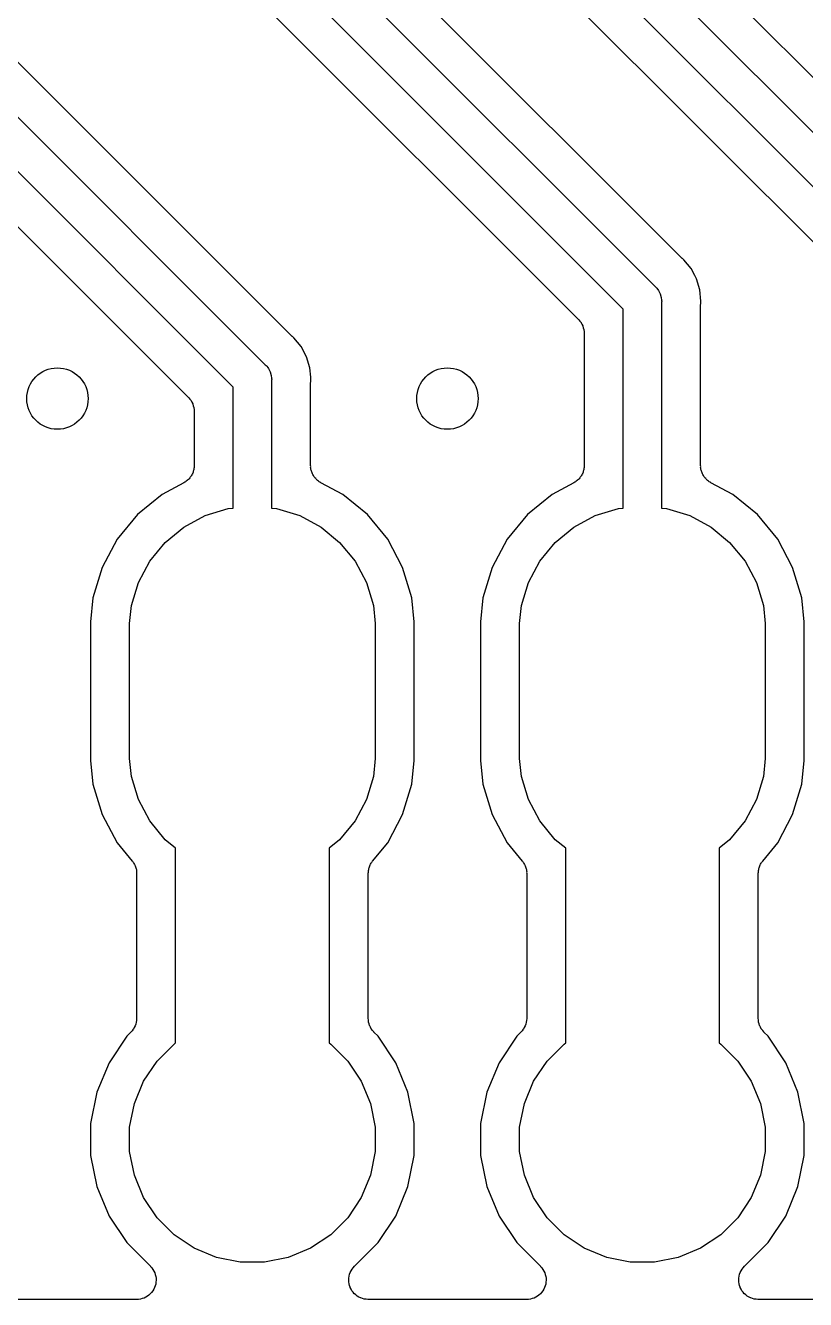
# Model space of a CAD drawing. Extents: x 74.5 to 163.3, y -89.7 to -63.9.
# Drawn here: x 112.19 to 117.27, y -89.69 to -81.39 of the extents above; entities that cross this region are included whole.
import ezdxf

# ---------------------------------------------------------------- set-up
doc = ezdxf.new("R2010")
doc.units = 0
doc.layers.add('BLACK', color=7, linetype='CONTINUOUS')

msp = doc.modelspace()

# ---------------------------------------------------------------- linework, layer by layer
at = {"layer": 'BLACK', "linetype": 'CONTINUOUS'}
for p, q in [((118.995, -83.4074), (114.459, -78.8706)), ((114.266, -79.037), (118.829, -83.6003)), ((118.62, -83.7448), (114.121, -79.246)), ((114.053, -79.5372), (118.329, -83.8128)), ((116.455, -82.8994), (113.443, -79.8866)), ((113.25, -80.053), (116.289, -83.0923)), ((116.08, -83.2368), (113.105, -80.262)), ((113.037, -80.5532), (115.789, -83.3048)), ((113.915, -83.4074), (111.538, -81.0296)), ((111.345, -81.196), (113.749, -83.6003)), ((113.54, -83.7448), (111.2, -81.405)), ((111.132, -81.6962), (113.249, -83.8128)), ((116.46, -82.9028), (116.455, -82.8994)), ((116.463, -82.9067), (116.46, -82.9028)), ((116.465, -82.9078), (116.463, -82.9067)), ((116.474, -82.9157), (116.465, -82.9078)), ((116.522, -82.9734), (116.474, -82.9157)), ((116.546, -83.0187), (116.522, -82.9734)), ((116.557, -83.0393), (116.546, -83.0187)), ((116.546, -83.0187), (116.546, -83.0187)), ((116.579, -83.1107), (116.557, -83.0393)), ((116.289, -83.0923), (116.294, -83.0962)), ((116.294, -83.0962), (116.298, -83.1009)), ((116.298, -83.1009), (116.309, -83.1152)), ((116.309, -83.1152), (116.319, -83.1325)), ((116.319, -83.1325), (116.321, -83.1369)), ((116.321, -83.1369), (116.328, -83.1605)), ((116.328, -83.1605), (116.33, -83.1789)), ((116.586, -83.185), (116.579, -83.1107)), ((116.08, -84.5334), (116.08, -83.2368)), ((116.33, -83.1789), (116.33, -83.1789)), ((116.33, -83.1789), (116.331, -83.185)), ((116.331, -83.185), (116.33, -83.1911)), ((116.33, -83.1911), (116.33, -84.5334)), ((116.584, -83.2081), (116.585, -83.2028)), ((116.584, -83.2099), (116.584, -83.2081)), ((116.584, -84.2563), (116.584, -83.2099)), ((116.585, -83.1974), (116.586, -83.185)), ((116.585, -83.2028), (116.585, -83.1974)), ((115.789, -83.3048), (115.789, -83.3051)), ((115.789, -83.3051), (115.789, -83.3051)), ((115.789, -83.3051), (115.789, -83.3051)), ((115.789, -83.3051), (115.79, -83.3061)), ((115.79, -83.3061), (115.797, -83.3152)), ((115.797, -83.3152), (115.805, -83.3243)), ((115.805, -83.3243), (115.805, -83.3249)), ((115.805, -83.3249), (115.806, -83.3254)), ((115.806, -83.3254), (115.811, -83.3359)), ((113.92, -83.4108), (113.915, -83.4074)), ((113.923, -83.4147), (113.92, -83.4108)), ((115.811, -83.3359), (115.816, -83.3462)), ((115.816, -83.3462), (115.817, -83.3468)), ((115.817, -83.3468), (115.817, -83.3474)), ((115.817, -83.3474), (115.82, -83.3587)), ((115.82, -83.3587), (115.824, -83.3699)), ((115.824, -83.3699), (115.824, -83.3706)), ((115.824, -83.3706), (115.824, -83.3712)), ((115.824, -83.3712), (115.825, -83.3829)), ((115.825, -83.3829), (115.826, -83.3946)), ((115.826, -83.3946), (115.826, -84.2563)), ((113.925, -83.4158), (113.923, -83.4147)), ((113.934, -83.4237), (113.925, -83.4158)), ((113.982, -83.4814), (113.934, -83.4237)), ((114.017, -83.5473), (113.982, -83.4814)), ((114.039, -83.6187), (114.017, -83.5473)), ((113.749, -83.6003), (113.754, -83.6042)), ((113.754, -83.6042), (113.758, -83.6089)), ((113.758, -83.6089), (113.758, -83.6089)), ((113.758, -83.6089), (113.765, -83.6181)), ((113.765, -83.6181), (113.769, -83.6232)), ((113.769, -83.6232), (113.781, -83.6449)), ((113.781, -83.6449), (113.788, -83.6685)), ((114.045, -83.6804), (114.039, -83.6187)), ((113.788, -83.6685), (113.79, -83.6869)), ((113.79, -83.6869), (113.79, -83.6869)), ((113.79, -83.6869), (113.791, -83.693)), ((113.791, -83.693), (113.79, -83.6991)), ((113.79, -83.6991), (113.79, -84.5334)), ((114.044, -83.7161), (114.045, -83.7108)), ((114.044, -83.7178), (114.044, -83.7161)), ((114.044, -84.2563), (114.044, -83.7178)), ((114.045, -83.6806), (114.045, -83.6804)), ((114.046, -83.693), (114.045, -83.6806)), ((114.045, -83.7054), (114.046, -83.693)), ((114.045, -83.7108), (114.045, -83.7054)), ((113.249, -83.8128), (113.249, -83.8131)), ((113.249, -83.8131), (113.249, -83.8131)), ((113.249, -83.8131), (113.249, -83.8131)), ((113.249, -83.8131), (113.25, -83.8141)), ((113.25, -83.8141), (113.257, -83.8232)), ((113.257, -83.8232), (113.265, -83.8323)), ((113.54, -84.5334), (113.54, -83.7448)), ((113.265, -83.8323), (113.265, -83.8329)), ((113.265, -83.8329), (113.266, -83.8334)), ((113.266, -83.8334), (113.271, -83.8439)), ((113.271, -83.8439), (113.276, -83.8542)), ((113.276, -83.8542), (113.277, -83.8548)), ((113.277, -83.8548), (113.277, -83.8554)), ((113.277, -83.8554), (113.28, -83.8667)), ((113.28, -83.8667), (113.284, -83.8779)), ((113.284, -83.8779), (113.284, -83.8786)), ((113.284, -83.8786), (113.284, -83.8792)), ((113.284, -83.8792), (113.285, -83.8909)), ((113.285, -83.8909), (113.286, -83.9026)), ((113.286, -83.9026), (113.286, -84.2563)), ((113.267, -84.3221), (113.264, -84.3281)), ((113.271, -84.3165), (113.267, -84.3221)), ((113.273, -84.3113), (113.271, -84.3165)), ((113.276, -84.3064), (113.273, -84.3113)), ((113.278, -84.2999), (113.276, -84.3064)), ((113.28, -84.2936), (113.278, -84.2999)), ((113.282, -84.2881), (113.28, -84.2936)), ((113.283, -84.2827), (113.282, -84.2881)), ((113.284, -84.276), (113.283, -84.2827)), ((113.285, -84.2693), (113.284, -84.276)), ((113.286, -84.2581), (113.285, -84.2637)), ((113.285, -84.2637), (113.285, -84.2693)), ((113.286, -84.2563), (113.286, -84.2581)), ((114.045, -84.2619), (114.044, -84.2563)), ((114.044, -84.2676), (114.045, -84.2619)), ((114.046, -84.2743), (114.044, -84.2676)), ((114.046, -84.281), (114.046, -84.2743)), ((114.048, -84.2864), (114.046, -84.281)), ((114.049, -84.2919), (114.048, -84.2864)), ((114.052, -84.2982), (114.049, -84.2919)), ((114.054, -84.3047), (114.052, -84.2982)), ((114.056, -84.3097), (114.054, -84.3047)), ((114.058, -84.3149), (114.056, -84.3097)), ((114.062, -84.3206), (114.058, -84.3149)), ((114.065, -84.3266), (114.062, -84.3206)), ((115.807, -84.3221), (115.804, -84.3281)), ((115.811, -84.3165), (115.807, -84.3221)), ((115.813, -84.3113), (115.811, -84.3165)), ((115.816, -84.3064), (115.813, -84.3113)), ((115.818, -84.2999), (115.816, -84.3064)), ((115.82, -84.2936), (115.818, -84.2999)), ((115.822, -84.2881), (115.82, -84.2936)), ((115.823, -84.2827), (115.822, -84.2881)), ((115.824, -84.276), (115.823, -84.2827)), ((115.825, -84.2693), (115.824, -84.276)), ((115.826, -84.2581), (115.825, -84.2637)), ((115.825, -84.2637), (115.825, -84.2693)), ((115.826, -84.2563), (115.826, -84.2581)), ((116.585, -84.2619), (116.584, -84.2563)), ((116.584, -84.2676), (116.585, -84.2619)), ((116.586, -84.2743), (116.584, -84.2676)), ((116.586, -84.281), (116.586, -84.2743)), ((116.588, -84.2864), (116.586, -84.281)), ((116.589, -84.2919), (116.588, -84.2864)), ((116.592, -84.2982), (116.589, -84.2919)), ((116.594, -84.3047), (116.592, -84.2982)), ((116.596, -84.3097), (116.594, -84.3047)), ((116.598, -84.3149), (116.596, -84.3097)), ((116.602, -84.3206), (116.598, -84.3149)), ((116.605, -84.3266), (116.602, -84.3206)), ((113.219, -84.3683), (113.077, -84.4444)), ((113.224, -84.3652), (113.219, -84.3683)), ((113.229, -84.3626), (113.224, -84.3652)), ((113.234, -84.3584), (113.229, -84.3626)), ((113.239, -84.3546), (113.234, -84.3584)), ((113.243, -84.3506), (113.239, -84.3546)), ((113.248, -84.3471), (113.243, -84.3506)), ((113.252, -84.3419), (113.248, -84.3471)), ((113.257, -84.3371), (113.252, -84.3419)), ((113.26, -84.3324), (113.257, -84.3371)), ((113.264, -84.3281), (113.26, -84.3324)), ((114.069, -84.331), (114.065, -84.3266)), ((114.072, -84.3357), (114.069, -84.331)), ((114.077, -84.3406), (114.072, -84.3357)), ((114.081, -84.3458), (114.077, -84.3406)), ((114.085, -84.3494), (114.081, -84.3458)), ((114.089, -84.3535), (114.085, -84.3494)), ((114.095, -84.3573), (114.089, -84.3535)), ((114.1, -84.3616), (114.095, -84.3573)), ((114.105, -84.3643), (114.1, -84.3616)), ((114.11, -84.3675), (114.105, -84.3643)), ((114.111, -84.3683), (114.11, -84.3675)), ((114.253, -84.4444), (114.111, -84.3683)), ((115.759, -84.3683), (115.617, -84.4444)), ((115.764, -84.3652), (115.759, -84.3683)), ((115.769, -84.3626), (115.764, -84.3652)), ((115.774, -84.3584), (115.769, -84.3626)), ((115.779, -84.3546), (115.774, -84.3584)), ((115.783, -84.3506), (115.779, -84.3546)), ((115.788, -84.3471), (115.783, -84.3506)), ((115.792, -84.3419), (115.788, -84.3471)), ((115.797, -84.3371), (115.792, -84.3419)), ((115.8, -84.3324), (115.797, -84.3371)), ((115.804, -84.3281), (115.8, -84.3324)), ((116.609, -84.331), (116.605, -84.3266)), ((116.612, -84.3357), (116.609, -84.331)), ((116.617, -84.3406), (116.612, -84.3357)), ((116.621, -84.3458), (116.617, -84.3406)), ((116.625, -84.3494), (116.621, -84.3458)), ((116.629, -84.3535), (116.625, -84.3494)), ((116.635, -84.3573), (116.629, -84.3535)), ((116.64, -84.3616), (116.635, -84.3573)), ((116.645, -84.3643), (116.64, -84.3616)), ((116.65, -84.3675), (116.645, -84.3643)), ((116.651, -84.3683), (116.65, -84.3675)), ((116.793, -84.4444), (116.651, -84.3683)), ((113.077, -84.4444), (112.916, -84.5761)), ((114.414, -84.5761), (114.253, -84.4444)), ((115.617, -84.4444), (115.456, -84.5761)), ((116.954, -84.5761), (116.793, -84.4444)), ((113.357, -84.5823), (113.508, -84.5366)), ((113.508, -84.5366), (113.54, -84.5334)), ((113.79, -84.5334), (113.822, -84.5366)), ((113.822, -84.5366), (113.973, -84.5823)), ((115.897, -84.5823), (116.048, -84.5366)), ((116.048, -84.5366), (116.08, -84.5334)), ((116.33, -84.5334), (116.362, -84.5366)), ((116.362, -84.5366), (116.513, -84.5823)), ((112.916, -84.5761), (112.784, -84.7366)), ((113.218, -84.6566), (113.357, -84.5823)), ((113.973, -84.5823), (114.112, -84.6566)), ((114.546, -84.7366), (114.414, -84.5761)), ((115.456, -84.5761), (115.324, -84.7366)), ((115.758, -84.6566), (115.897, -84.5823)), ((116.513, -84.5823), (116.652, -84.6566)), ((117.086, -84.7366), (116.954, -84.5761)), ((112.784, -84.7366), (112.687, -84.9197)), ((113.097, -84.7566), (113.218, -84.6566)), ((114.112, -84.6566), (114.233, -84.7566)), ((114.643, -84.9197), (114.546, -84.7366)), ((115.324, -84.7366), (115.227, -84.9197)), ((115.637, -84.7566), (115.758, -84.6566)), ((116.652, -84.6566), (116.773, -84.7566)), ((117.183, -84.9197), (117.086, -84.7366)), ((112.997, -84.8784), (113.097, -84.7566)), ((114.233, -84.7566), (114.333, -84.8784)), ((115.537, -84.8784), (115.637, -84.7566)), ((116.773, -84.7566), (116.873, -84.8784)), ((112.922, -85.0174), (112.997, -84.8784)), ((114.333, -84.8784), (114.408, -85.0174)), ((115.462, -85.0174), (115.537, -84.8784)), ((116.873, -84.8784), (116.948, -85.0174)), ((112.687, -84.9197), (112.626, -85.1184)), ((114.704, -85.1184), (114.643, -84.9197)), ((115.227, -84.9197), (115.166, -85.1184)), ((117.244, -85.1184), (117.183, -84.9197)), ((112.877, -85.1682), (112.922, -85.0174)), ((114.408, -85.0174), (114.453, -85.1682)), ((115.417, -85.1682), (115.462, -85.0174)), ((116.948, -85.0174), (116.993, -85.1682)), ((112.626, -85.1184), (112.611, -85.2732)), ((114.719, -85.2732), (114.704, -85.1184)), ((115.166, -85.1184), (115.151, -85.2732)), ((117.259, -85.2732), (117.244, -85.1184)), ((112.865, -85.2857), (112.877, -85.1682)), ((114.453, -85.1682), (114.465, -85.2857)), ((115.405, -85.2857), (115.417, -85.1682)), ((116.993, -85.1682), (117.005, -85.2857)), ((112.611, -85.2732), (112.611, -86.1768)), ((112.865, -86.1643), (112.865, -85.2857)), ((114.465, -85.2857), (114.465, -86.1643)), ((114.719, -86.1768), (114.719, -85.2732)), ((115.151, -85.2732), (115.151, -86.1768)), ((115.405, -86.1643), (115.405, -85.2857)), ((117.005, -85.2857), (117.005, -86.1643)), ((117.259, -86.1768), (117.259, -85.2732)), ((112.611, -86.1768), (112.626, -86.3316)), ((112.877, -86.2818), (112.865, -86.1643)), ((114.465, -86.1643), (114.453, -86.2818)), ((114.704, -86.3316), (114.719, -86.1768)), ((115.151, -86.1768), (115.166, -86.3316)), ((115.417, -86.2818), (115.405, -86.1643)), ((117.005, -86.1643), (116.993, -86.2818)), ((117.244, -86.3316), (117.259, -86.1768)), ((112.922, -86.4326), (112.877, -86.2818)), ((114.453, -86.2818), (114.408, -86.4326)), ((115.462, -86.4326), (115.417, -86.2818)), ((116.993, -86.2818), (116.948, -86.4326)), ((112.626, -86.3316), (112.687, -86.5303)), ((114.643, -86.5303), (114.704, -86.3316)), ((115.166, -86.3316), (115.227, -86.5303)), ((117.183, -86.5303), (117.244, -86.3316)), ((112.997, -86.5716), (112.922, -86.4326)), ((114.408, -86.4326), (114.333, -86.5716)), ((115.537, -86.5716), (115.462, -86.4326)), ((116.948, -86.4326), (116.873, -86.5716)), ((112.687, -86.5303), (112.784, -86.7134)), ((114.546, -86.7134), (114.643, -86.5303)), ((115.227, -86.5303), (115.324, -86.7134)), ((117.086, -86.7134), (117.183, -86.5303)), ((113.097, -86.6934), (112.997, -86.5716)), ((114.333, -86.5716), (114.233, -86.6934)), ((115.637, -86.6934), (115.537, -86.5716)), ((116.873, -86.5716), (116.773, -86.6934)), ((112.784, -86.7134), (112.882, -86.8326)), ((113.165, -86.7496), (113.097, -86.6934)), ((114.233, -86.6934), (114.165, -86.7496)), ((114.448, -86.8326), (114.546, -86.7134)), ((115.324, -86.7134), (115.422, -86.8326)), ((115.705, -86.7496), (115.637, -86.6934)), ((116.773, -86.6934), (116.705, -86.7496)), ((116.988, -86.8326), (117.086, -86.7134)), ((113.165, -88.0179), (113.165, -86.7496)), ((114.165, -86.7496), (114.165, -88.0179)), ((115.705, -88.0179), (115.705, -86.7496)), ((116.705, -86.7496), (116.705, -88.0179)), ((112.882, -86.8326), (112.883, -86.8339)), ((112.883, -86.8339), (112.886, -86.8386)), ((112.886, -86.8386), (112.89, -86.8428)), ((112.89, -86.8428), (112.893, -86.8489)), ((112.893, -86.8489), (112.897, -86.8547)), ((112.897, -86.8547), (112.899, -86.8599)), ((112.899, -86.8599), (112.901, -86.8647)), ((112.901, -86.8647), (112.903, -86.8713)), ((112.903, -86.8713), (112.906, -86.8777)), ((112.906, -86.8777), (112.907, -86.8832)), ((112.907, -86.8832), (112.909, -86.8885)), ((112.909, -86.8885), (112.909, -86.8953)), ((112.909, -86.8953), (112.911, -86.9021)), ((114.42, -86.9003), (114.421, -86.8936)), ((114.421, -86.8936), (114.422, -86.8867)), ((114.422, -86.8867), (114.423, -86.8815)), ((114.423, -86.8815), (114.425, -86.876)), ((114.425, -86.876), (114.427, -86.8697)), ((114.427, -86.8697), (114.429, -86.8631)), ((114.429, -86.8631), (114.432, -86.8583)), ((114.432, -86.8583), (114.434, -86.8532)), ((114.434, -86.8532), (114.438, -86.8474)), ((114.438, -86.8474), (114.441, -86.8414)), ((114.441, -86.8414), (114.445, -86.8371)), ((114.445, -86.8371), (114.448, -86.8326)), ((115.422, -86.8326), (115.423, -86.8339)), ((115.423, -86.8339), (115.426, -86.8386)), ((115.426, -86.8386), (115.43, -86.8428)), ((115.43, -86.8428), (115.433, -86.8489)), ((115.433, -86.8489), (115.437, -86.8547)), ((115.437, -86.8547), (115.439, -86.8599)), ((115.439, -86.8599), (115.441, -86.8647)), ((115.441, -86.8647), (115.443, -86.8713)), ((115.443, -86.8713), (115.446, -86.8777)), ((115.446, -86.8777), (115.447, -86.8832)), ((115.447, -86.8832), (115.449, -86.8885)), ((115.449, -86.8885), (115.449, -86.8953)), ((115.449, -86.8953), (115.451, -86.9021)), ((116.96, -86.9003), (116.961, -86.8936)), ((116.961, -86.8936), (116.962, -86.8867)), ((116.962, -86.8867), (116.963, -86.8815)), ((116.963, -86.8815), (116.965, -86.876)), ((116.965, -86.876), (116.967, -86.8697)), ((116.967, -86.8697), (116.969, -86.8631)), ((116.969, -86.8631), (116.972, -86.8583)), ((116.972, -86.8583), (116.974, -86.8532)), ((116.974, -86.8532), (116.978, -86.8474)), ((116.978, -86.8474), (116.981, -86.8414)), ((116.981, -86.8414), (116.985, -86.8371)), ((116.985, -86.8371), (116.988, -86.8326)), ((112.911, -86.9021), (112.91, -86.9076)), ((112.91, -86.9076), (112.911, -86.9131)), ((112.911, -86.9131), (112.911, -87.8568)), ((114.419, -86.9113), (114.42, -86.9059)), ((114.419, -86.9131), (114.419, -86.9113)), ((114.419, -87.8568), (114.419, -86.9131)), ((114.42, -86.9059), (114.42, -86.9003)), ((115.451, -86.9021), (115.45, -86.9076)), ((115.45, -86.9076), (115.451, -86.9131)), ((115.451, -86.9131), (115.451, -87.8568)), ((116.959, -86.9113), (116.96, -86.9059)), ((116.959, -86.9131), (116.959, -86.9113)), ((116.959, -87.8568), (116.959, -86.9131)), ((116.96, -86.9059), (116.96, -86.9003)), ((112.908, -87.8832), (112.905, -87.8944)), ((112.91, -87.8703), (112.908, -87.8819)), ((112.908, -87.8819), (112.908, -87.8826)), ((112.908, -87.8826), (112.908, -87.8832)), ((112.911, -87.8586), (112.91, -87.8703)), ((112.911, -87.8568), (112.911, -87.8572)), ((112.911, -87.8572), (112.911, -87.8573)), ((112.911, -87.8573), (112.911, -87.8573)), ((112.911, -87.8573), (112.911, -87.8586)), ((114.42, -87.8685), (114.419, -87.8568)), ((114.421, -87.8802), (114.42, -87.8685)), ((114.421, -87.8808), (114.421, -87.8802)), ((114.421, -87.8815), (114.421, -87.8808)), ((114.425, -87.8927), (114.421, -87.8815)), ((114.428, -87.904), (114.425, -87.8927)), ((115.448, -87.8832), (115.445, -87.8944)), ((115.45, -87.8703), (115.448, -87.8819)), ((115.448, -87.8819), (115.448, -87.8826)), ((115.448, -87.8826), (115.448, -87.8832)), ((115.451, -87.8586), (115.45, -87.8703)), ((115.451, -87.8568), (115.451, -87.8572)), ((115.451, -87.8572), (115.451, -87.8573)), ((115.451, -87.8573), (115.451, -87.8573)), ((115.451, -87.8573), (115.451, -87.8586)), ((116.96, -87.8685), (116.959, -87.8568)), ((116.961, -87.8802), (116.96, -87.8685)), ((116.961, -87.8808), (116.961, -87.8802)), ((116.961, -87.8815), (116.961, -87.8808)), ((116.965, -87.8927), (116.961, -87.8815)), ((116.968, -87.904), (116.965, -87.8927)), ((112.846, -87.9741), (112.731, -88.1467)), ((112.874, -87.9466), (112.846, -87.9741)), ((112.881, -87.9376), (112.874, -87.9466)), ((112.889, -87.9286), (112.881, -87.9376)), ((112.89, -87.9275), (112.889, -87.928)), ((112.889, -87.928), (112.889, -87.9286)), ((112.895, -87.9171), (112.89, -87.9275)), ((112.901, -87.9068), (112.895, -87.9171)), ((112.905, -87.8944), (112.901, -87.9056)), ((112.901, -87.9056), (112.901, -87.9062)), ((112.901, -87.9062), (112.901, -87.9068)), ((114.428, -87.9046), (114.428, -87.904)), ((114.429, -87.9052), (114.428, -87.9046)), ((114.434, -87.9156), (114.429, -87.9052)), ((114.439, -87.926), (114.434, -87.9156)), ((114.44, -87.9265), (114.439, -87.926)), ((114.44, -87.9271), (114.44, -87.9265)), ((114.448, -87.9362), (114.44, -87.9271)), ((114.455, -87.9454), (114.448, -87.9362)), ((114.456, -87.9463), (114.455, -87.9454)), ((114.456, -87.9466), (114.456, -87.9463)), ((114.456, -87.9463), (114.456, -87.9463)), ((114.456, -87.9463), (114.456, -87.9463)), ((114.484, -87.9741), (114.456, -87.9466)), ((114.599, -88.1467), (114.484, -87.9741)), ((115.386, -87.9741), (115.271, -88.1467)), ((115.414, -87.9466), (115.386, -87.9741)), ((115.421, -87.9376), (115.414, -87.9466)), ((115.429, -87.9286), (115.421, -87.9376)), ((115.43, -87.9275), (115.429, -87.928)), ((115.429, -87.928), (115.429, -87.9286)), ((115.435, -87.9171), (115.43, -87.9275)), ((115.441, -87.9068), (115.435, -87.9171)), ((115.445, -87.8944), (115.441, -87.9056)), ((115.441, -87.9056), (115.441, -87.9062)), ((115.441, -87.9062), (115.441, -87.9068)), ((116.968, -87.9046), (116.968, -87.904)), ((116.969, -87.9052), (116.968, -87.9046)), ((116.974, -87.9156), (116.969, -87.9052)), ((116.979, -87.926), (116.974, -87.9156)), ((116.98, -87.9265), (116.979, -87.926)), ((116.98, -87.9271), (116.98, -87.9265)), ((116.988, -87.9362), (116.98, -87.9271)), ((116.995, -87.9454), (116.988, -87.9362)), ((116.996, -87.9463), (116.995, -87.9454)), ((116.996, -87.9466), (116.996, -87.9463)), ((116.996, -87.9463), (116.996, -87.9463)), ((116.996, -87.9463), (116.996, -87.9463)), ((117.024, -87.9741), (116.996, -87.9466)), ((117.139, -88.1467), (117.024, -87.9741)), ((113.044, -88.136), (113.155, -88.0246)), ((113.155, -88.0246), (113.165, -88.0179)), ((114.165, -88.0179), (114.175, -88.0246)), ((114.175, -88.0246), (114.286, -88.136)), ((115.584, -88.136), (115.695, -88.0246)), ((115.695, -88.0246), (115.705, -88.0179)), ((116.705, -88.0179), (116.715, -88.0246)), ((116.715, -88.0246), (116.826, -88.136)), ((112.956, -88.2671), (113.044, -88.136)), ((114.286, -88.136), (114.374, -88.2671)), ((115.496, -88.2671), (115.584, -88.136)), ((116.826, -88.136), (116.914, -88.2671)), ((112.731, -88.1467), (112.652, -88.3386)), ((114.678, -88.3386), (114.599, -88.1467)), ((115.271, -88.1467), (115.192, -88.3386)), ((117.218, -88.3386), (117.139, -88.1467)), ((112.896, -88.4126), (112.956, -88.2671)), ((114.374, -88.2671), (114.434, -88.4126)), ((115.436, -88.4126), (115.496, -88.2671)), ((116.914, -88.2671), (116.974, -88.4126)), ((112.652, -88.3386), (112.611, -88.5422)), ((114.719, -88.5422), (114.678, -88.3386)), ((115.192, -88.3386), (115.151, -88.5422)), ((117.259, -88.5422), (117.218, -88.3386)), ((112.865, -88.5672), (112.896, -88.4126)), ((114.434, -88.4126), (114.465, -88.5672)), ((115.405, -88.5672), (115.436, -88.4126)), ((116.974, -88.4126), (117.005, -88.5672)), ((112.611, -88.5422), (112.611, -88.7498)), ((114.719, -88.7498), (114.719, -88.5422)), ((115.151, -88.5422), (115.151, -88.7498)), ((117.259, -88.7498), (117.259, -88.5422)), ((112.865, -88.7248), (112.865, -88.5672)), ((114.465, -88.5672), (114.465, -88.7248)), ((115.405, -88.7248), (115.405, -88.5672)), ((117.005, -88.5672), (117.005, -88.7248)), ((112.611, -88.7498), (112.652, -88.9534)), ((112.896, -88.8794), (112.865, -88.7248)), ((114.465, -88.7248), (114.434, -88.8794)), ((114.678, -88.9534), (114.719, -88.7498)), ((115.151, -88.7498), (115.192, -88.9534)), ((115.436, -88.8794), (115.405, -88.7248)), ((117.005, -88.7248), (116.974, -88.8794)), ((117.218, -88.9534), (117.259, -88.7498)), ((112.956, -89.0249), (112.896, -88.8794)), ((114.434, -88.8794), (114.374, -89.0249)), ((115.496, -89.0249), (115.436, -88.8794)), ((116.974, -88.8794), (116.914, -89.0249)), ((112.652, -88.9534), (112.731, -89.1453)), ((114.599, -89.1453), (114.678, -88.9534)), ((115.192, -88.9534), (115.271, -89.1453)), ((117.139, -89.1453), (117.218, -88.9534)), ((113.044, -89.156), (112.956, -89.0249)), ((114.374, -89.0249), (114.286, -89.156)), ((115.584, -89.156), (115.496, -89.0249)), ((116.914, -89.0249), (116.826, -89.156)), ((112.731, -89.1453), (112.846, -89.3179)), ((113.155, -89.2674), (113.044, -89.156)), ((114.286, -89.156), (114.175, -89.2674)), ((114.484, -89.3179), (114.599, -89.1453)), ((115.271, -89.1453), (115.386, -89.3179)), ((115.695, -89.2674), (115.584, -89.156)), ((116.826, -89.156), (116.715, -89.2674)), ((117.024, -89.3179), (117.139, -89.1453)), ((113.286, -89.355), (113.155, -89.2674)), ((114.175, -89.2674), (114.044, -89.355)), ((115.826, -89.355), (115.695, -89.2674)), ((116.715, -89.2674), (116.584, -89.355)), ((112.846, -89.3179), (113.001, -89.4722)), ((113.432, -89.4153), (113.286, -89.355)), ((114.044, -89.355), (113.898, -89.4153)), ((114.329, -89.4722), (114.484, -89.3179)), ((115.386, -89.3179), (115.541, -89.4722)), ((115.972, -89.4153), (115.826, -89.355)), ((116.584, -89.355), (116.438, -89.4153)), ((116.869, -89.4722), (117.024, -89.3179)), ((113.586, -89.446), (113.432, -89.4153)), ((113.744, -89.446), (113.586, -89.446)), ((113.898, -89.4153), (113.744, -89.446)), ((116.126, -89.446), (115.972, -89.4153)), ((116.284, -89.446), (116.126, -89.446)), ((116.438, -89.4153), (116.284, -89.446)), ((113.001, -89.4722), (113.002, -89.4731)), ((113.002, -89.4731), (113.002, -89.4731)), ((113.002, -89.4731), (113.002, -89.4732)), ((113.002, -89.4732), (113.002, -89.4735)), ((113.002, -89.4735), (113.01, -89.4831)), ((113.01, -89.4831), (113.017, -89.4925)), ((113.017, -89.4925), (113.017, -89.4927)), ((113.017, -89.4927), (113.017, -89.4928)), ((113.017, -89.4928), (113.023, -89.5037)), ((113.023, -89.5037), (113.029, -89.5144)), ((113.029, -89.5144), (113.029, -89.5146)), ((113.029, -89.5146), (113.029, -89.5148)), ((113.029, -89.5148), (113.032, -89.5267)), ((113.032, -89.5267), (113.036, -89.5382)), ((113.036, -89.5382), (113.036, -89.5384)), ((113.036, -89.5384), (113.036, -89.5386)), ((113.036, -89.5386), (113.037, -89.5508)), ((113.037, -89.5508), (113.038, -89.5629)), ((114.292, -89.5611), (114.293, -89.549)), ((114.293, -89.549), (114.295, -89.5369)), ((114.295, -89.5365), (114.298, -89.5247)), ((114.295, -89.5367), (114.295, -89.5365)), ((114.295, -89.5369), (114.295, -89.5367)), ((114.298, -89.5247), (114.302, -89.5132)), ((114.302, -89.5128), (114.308, -89.5019)), ((114.302, -89.513), (114.302, -89.5128)), ((114.302, -89.5132), (114.302, -89.513)), ((114.308, -89.5019), (114.314, -89.4914)), ((114.314, -89.491), (114.322, -89.4816)), ((114.314, -89.4912), (114.314, -89.491)), ((114.314, -89.4914), (114.314, -89.4912)), ((114.322, -89.4816), (114.329, -89.4722)), ((115.541, -89.4722), (115.542, -89.4731)), ((115.542, -89.4731), (115.542, -89.4731)), ((115.542, -89.4731), (115.542, -89.4732)), ((115.542, -89.4732), (115.542, -89.4735)), ((115.542, -89.4735), (115.55, -89.4831)), ((115.55, -89.4831), (115.557, -89.4925)), ((115.557, -89.4925), (115.557, -89.4927)), ((115.557, -89.4927), (115.557, -89.4928)), ((115.557, -89.4928), (115.563, -89.5037)), ((115.563, -89.5037), (115.569, -89.5144)), ((115.569, -89.5144), (115.569, -89.5146)), ((115.569, -89.5146), (115.569, -89.5148)), ((115.569, -89.5148), (115.572, -89.5267)), ((115.572, -89.5267), (115.576, -89.5382)), ((115.576, -89.5382), (115.576, -89.5384)), ((115.576, -89.5384), (115.576, -89.5386)), ((115.576, -89.5386), (115.577, -89.5508)), ((115.577, -89.5508), (115.578, -89.5629)), ((116.832, -89.5611), (116.833, -89.549)), ((116.833, -89.549), (116.835, -89.5369)), ((116.835, -89.5365), (116.838, -89.5247)), ((116.835, -89.5367), (116.835, -89.5365)), ((116.835, -89.5369), (116.835, -89.5367)), ((116.838, -89.5247), (116.842, -89.5132)), ((116.842, -89.5128), (116.848, -89.5019)), ((116.842, -89.513), (116.842, -89.5128)), ((116.842, -89.5132), (116.842, -89.513)), ((116.848, -89.5019), (116.854, -89.4914)), ((116.854, -89.491), (116.862, -89.4816)), ((116.854, -89.4912), (116.854, -89.491)), ((116.854, -89.4914), (116.854, -89.4912)), ((116.862, -89.4816), (116.869, -89.4722)), ((113.016, -89.6334), (113.008, -89.6428)), ((113.022, -89.6223), (113.016, -89.633)), ((113.016, -89.633), (113.016, -89.6332)), ((113.016, -89.6332), (113.016, -89.6334)), ((113.028, -89.6116), (113.022, -89.6223)), ((113.031, -89.5997), (113.028, -89.6112)), ((113.028, -89.6112), (113.028, -89.6114)), ((113.028, -89.6114), (113.028, -89.6116)), ((113.035, -89.588), (113.031, -89.5997)), ((113.036, -89.5755), (113.035, -89.5875)), ((113.035, -89.5875), (113.035, -89.5877)), ((113.035, -89.5877), (113.035, -89.588)), ((113.038, -89.5633), (113.036, -89.5755)), ((113.038, -89.5629), (113.038, -89.5631)), ((113.038, -89.5631), (113.038, -89.5633)), ((114.292, -89.5613), (114.292, -89.5611)), ((114.292, -89.5616), (114.292, -89.5613)), ((114.293, -89.5736), (114.292, -89.5616)), ((114.294, -89.5858), (114.293, -89.5736)), ((114.294, -89.586), (114.294, -89.5858)), ((114.295, -89.5862), (114.294, -89.586)), ((114.298, -89.5979), (114.295, -89.5862)), ((114.301, -89.6096), (114.298, -89.5979)), ((114.302, -89.6098), (114.301, -89.6096)), ((114.302, -89.61), (114.302, -89.6098)), ((114.307, -89.6208), (114.302, -89.61)), ((114.313, -89.6315), (114.307, -89.6208)), ((114.313, -89.6317), (114.313, -89.6315)), ((114.313, -89.6319), (114.313, -89.6317)), ((114.321, -89.6414), (114.313, -89.6319)), ((115.556, -89.6334), (115.548, -89.6428)), ((115.562, -89.6223), (115.556, -89.633)), ((115.556, -89.633), (115.556, -89.6332)), ((115.556, -89.6332), (115.556, -89.6334)), ((115.568, -89.6116), (115.562, -89.6223)), ((115.571, -89.5997), (115.568, -89.6112)), ((115.568, -89.6112), (115.568, -89.6114)), ((115.568, -89.6114), (115.568, -89.6116)), ((115.575, -89.588), (115.571, -89.5997)), ((115.576, -89.5755), (115.575, -89.5875)), ((115.575, -89.5875), (115.575, -89.5877)), ((115.575, -89.5877), (115.575, -89.588)), ((115.578, -89.5633), (115.576, -89.5755)), ((115.578, -89.5629), (115.578, -89.5631)), ((115.578, -89.5631), (115.578, -89.5633)), ((116.832, -89.5613), (116.832, -89.5611)), ((116.832, -89.5616), (116.832, -89.5613)), ((116.833, -89.5736), (116.832, -89.5616)), ((116.834, -89.5858), (116.833, -89.5736)), ((116.834, -89.586), (116.834, -89.5858)), ((116.835, -89.5862), (116.834, -89.586)), ((116.838, -89.5979), (116.835, -89.5862)), ((116.841, -89.6096), (116.838, -89.5979)), ((116.842, -89.6098), (116.841, -89.6096)), ((116.842, -89.61), (116.842, -89.6098)), ((116.847, -89.6208), (116.842, -89.61)), ((116.853, -89.6315), (116.847, -89.6208)), ((116.853, -89.6317), (116.853, -89.6315)), ((116.853, -89.6319), (116.853, -89.6317)), ((116.861, -89.6414), (116.853, -89.6319)), ((112.911, -89.689), (111.879, -89.689)), ((112.923, -89.6878), (112.911, -89.689)), ((112.935, -89.6867), (112.923, -89.6878)), ((112.947, -89.6831), (112.935, -89.6866)), ((112.935, -89.6866), (112.935, -89.6866)), ((112.935, -89.6866), (112.935, -89.6867)), ((112.959, -89.6796), (112.947, -89.6831)), ((112.97, -89.6738), (112.959, -89.6794)), ((112.959, -89.6794), (112.959, -89.6795)), ((112.959, -89.6795), (112.959, -89.6796)), ((112.981, -89.668), (112.97, -89.6738)), ((112.99, -89.6601), (112.981, -89.6678)), ((112.981, -89.6678), (112.981, -89.6679)), ((112.981, -89.6679), (112.981, -89.668)), ((113, -89.6524), (112.99, -89.6601)), ((113.008, -89.6428), (113, -89.6521)), ((113, -89.6521), (113, -89.6523)), ((113, -89.6523), (113, -89.6524)), ((114.328, -89.6509), (114.321, -89.6414)), ((114.329, -89.651), (114.328, -89.6509)), ((114.329, -89.6512), (114.329, -89.651)), ((114.338, -89.659), (114.329, -89.6512)), ((114.347, -89.6668), (114.338, -89.659)), ((114.348, -89.6669), (114.347, -89.6668)), ((114.348, -89.667), (114.348, -89.6669)), ((114.359, -89.6729), (114.348, -89.667)), ((114.369, -89.6787), (114.359, -89.6729)), ((114.369, -89.6788), (114.369, -89.6787)), ((114.37, -89.6789), (114.369, -89.6788)), ((114.381, -89.6825), (114.37, -89.6789)), ((114.393, -89.6862), (114.381, -89.6825)), ((114.393, -89.6863), (114.393, -89.6862)), ((114.405, -89.6876), (114.393, -89.6863)), ((114.393, -89.6863), (114.393, -89.6863)), ((114.417, -89.689), (114.405, -89.6876)), ((114.418, -89.689), (114.417, -89.689)), ((114.419, -89.689), (114.418, -89.689)), ((114.418, -89.689), (114.418, -89.689)), ((114.418, -89.689), (114.418, -89.689)), ((115.451, -89.689), (114.419, -89.689)), ((115.463, -89.6878), (115.451, -89.689)), ((115.475, -89.6867), (115.463, -89.6878)), ((115.487, -89.6831), (115.475, -89.6866)), ((115.475, -89.6866), (115.475, -89.6866)), ((115.475, -89.6866), (115.475, -89.6867)), ((115.499, -89.6796), (115.487, -89.6831)), ((115.51, -89.6738), (115.499, -89.6794)), ((115.499, -89.6794), (115.499, -89.6795)), ((115.499, -89.6795), (115.499, -89.6796)), ((115.521, -89.668), (115.51, -89.6738)), ((115.53, -89.6601), (115.521, -89.6678)), ((115.521, -89.6678), (115.521, -89.6679)), ((115.521, -89.6679), (115.521, -89.668)), ((115.54, -89.6524), (115.53, -89.6601)), ((115.548, -89.6428), (115.54, -89.6521)), ((115.54, -89.6521), (115.54, -89.6523)), ((115.54, -89.6523), (115.54, -89.6524)), ((116.868, -89.6509), (116.861, -89.6414)), ((116.869, -89.651), (116.868, -89.6509)), ((116.869, -89.6512), (116.869, -89.651)), ((116.878, -89.659), (116.869, -89.6512)), ((116.887, -89.6668), (116.878, -89.659)), ((116.888, -89.6669), (116.887, -89.6668)), ((116.888, -89.667), (116.888, -89.6669)), ((116.899, -89.6729), (116.888, -89.667)), ((116.909, -89.6787), (116.899, -89.6729)), ((116.909, -89.6788), (116.909, -89.6787)), ((116.91, -89.6789), (116.909, -89.6788)), ((116.921, -89.6825), (116.91, -89.6789)), ((116.933, -89.6862), (116.921, -89.6825)), ((116.933, -89.6863), (116.933, -89.6862)), ((116.945, -89.6876), (116.933, -89.6863)), ((116.933, -89.6863), (116.933, -89.6863)), ((116.957, -89.689), (116.945, -89.6876)), ((116.958, -89.689), (116.957, -89.689)), ((116.959, -89.689), (116.958, -89.689)), ((116.958, -89.689), (116.958, -89.689)), ((116.958, -89.689), (116.958, -89.689)), ((117.991, -89.689), (116.959, -89.689))]:
    msp.add_line(p, q, dxfattribs=at)
at = {"layer": 'BLACK'}
for centre in [(112.395, -83.82), (114.935, -83.82)]:
    msp.add_circle(centre, 0.2, dxfattribs=at)

doc.saveas('drawing.dxf')
